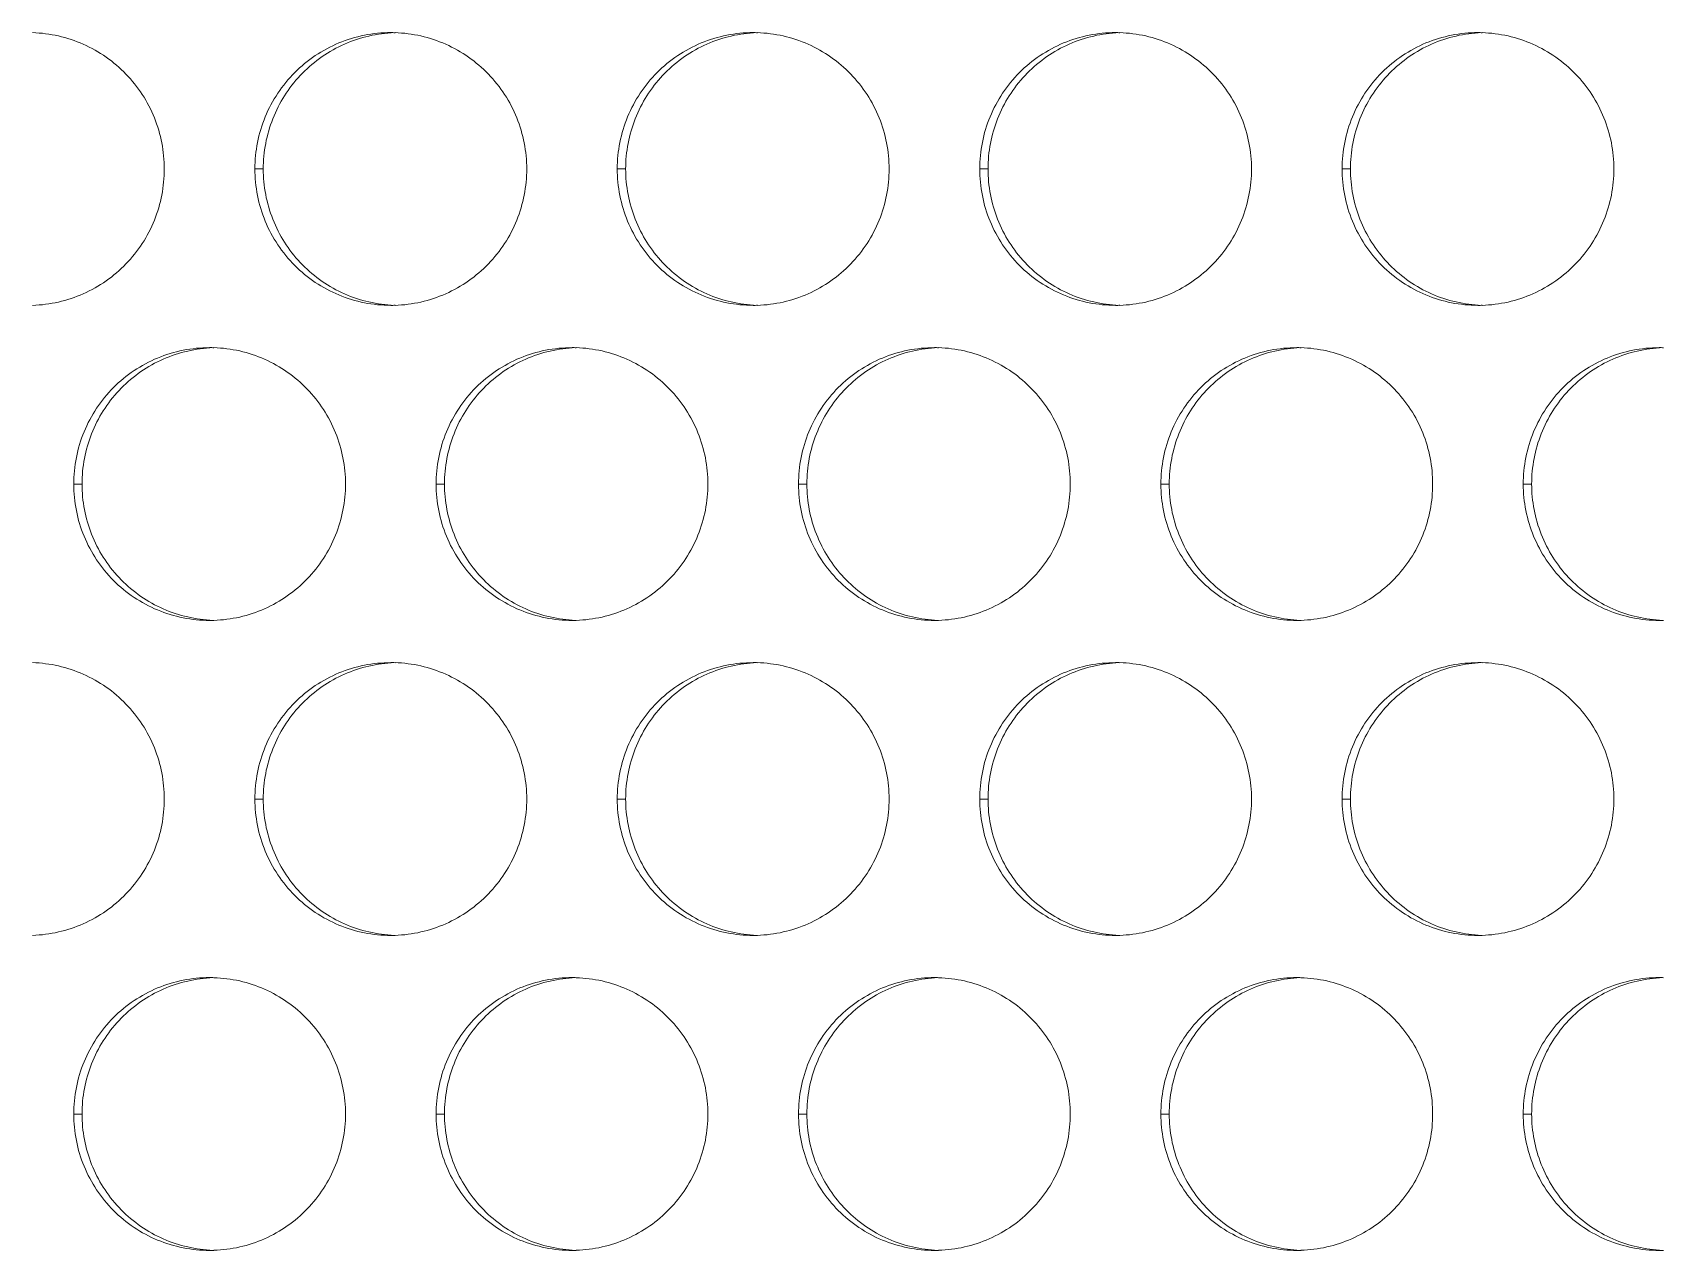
# Model space of a CAD drawing. Header units: millimetres. Extents: x 0 to 2524, y 0 to 1785.
# Drawn here: x 239.14 to 257.07, y 1222.87 to 1236.26 of the extents above; entities that cross this region are included whole.
import ezdxf

# ---------------------------------------------------------------- set-up
doc = ezdxf.new("R2010")
doc.units = ezdxf.units.MM
doc.header["$LTSCALE"] = 0.1
doc.layers.add('标注', color=251, linetype='Continuous', lineweight=9)

msp = doc.modelspace()

# ---------------------------------------------------------------- linework, layer by layer
at = {"layer": '标注'}
for p, q in [((241.68, 1234.758), (241.588, 1234.758)), ((245.663, 1234.758), (245.571, 1234.758)), ((249.646, 1234.758), (249.555, 1234.758)), ((253.629, 1234.758), (253.538, 1234.758)), ((239.688, 1231.293), (239.597, 1231.293)), ((243.672, 1231.293), (243.58, 1231.293)), ((247.655, 1231.293), (247.563, 1231.293)), ((251.638, 1231.293), (251.546, 1231.293)), ((255.621, 1231.293), (255.529, 1231.293)), ((241.68, 1227.829), (241.588, 1227.829)), ((245.663, 1227.829), (245.571, 1227.829)), ((249.646, 1227.829), (249.555, 1227.829)), ((253.629, 1227.829), (253.538, 1227.829)), ((239.688, 1224.365), (239.597, 1224.365)), ((243.672, 1224.365), (243.58, 1224.365)), ((247.655, 1224.365), (247.563, 1224.365)), ((251.638, 1224.365), (251.546, 1224.365)), ((255.621, 1224.365), (255.529, 1224.365))]:
    msp.add_line(p, q, dxfattribs=at)
for centre, start, end in [((243.082, 1234.784), 88.2049, 89.9991), ((247.065, 1234.784), 88.2049, 89.9991), ((251.048, 1234.784), 88.2049, 89.9991), ((255.031, 1234.784), 88.2049, 89.9991), ((243.082, 1234.731), 270.0009, 271.7951), ((247.065, 1234.731), 270.0009, 271.7951), ((251.048, 1234.731), 270.0009, 271.7951), ((255.031, 1234.731), 270.0009, 271.7951), ((241.09, 1231.32), 88.2049, 89.9991), ((245.074, 1231.32), 88.2049, 89.9991), ((249.057, 1231.32), 88.2049, 89.9991), ((253.04, 1231.32), 88.2049, 89.9991), ((257.023, 1231.32), 88.2049, 89.9991), ((241.09, 1231.266), 270.0009, 271.7951), ((245.074, 1231.266), 270.0009, 271.7951), ((249.057, 1231.266), 270.0009, 271.7951), ((253.04, 1231.266), 270.0009, 271.7951), ((257.023, 1231.266), 270.0009, 271.7951), ((243.082, 1227.856), 88.2049, 89.9991), ((247.065, 1227.856), 88.2049, 89.9991), ((251.048, 1227.856), 88.2049, 89.9991), ((255.031, 1227.856), 88.2049, 89.9991), ((243.082, 1227.802), 270.0009, 271.7951), ((247.065, 1227.802), 270.0009, 271.7951), ((251.048, 1227.802), 270.0009, 271.7951), ((255.031, 1227.802), 270.0009, 271.7951), ((241.09, 1224.392), 88.2049, 89.9991), ((245.074, 1224.392), 88.2049, 89.9991), ((249.057, 1224.392), 88.2049, 89.9991), ((253.04, 1224.392), 88.2049, 89.9991), ((257.023, 1224.392), 88.2049, 89.9991), ((241.09, 1224.338), 270.0009, 271.7951), ((245.074, 1224.338), 270.0009, 271.7951), ((249.057, 1224.338), 270.0009, 271.7951), ((253.04, 1224.338), 270.0009, 271.7951), ((257.023, 1224.338), 270.0009, 271.7951)]:
    msp.add_arc(centre, 1.473, start, end, dxfattribs=at)
for points, knots in [([(239.145, 1236.257), (239.335, 1236.251), (239.718, 1236.164), (240.198, 1235.827), (240.518, 1235.335), (240.592, 1234.949), (240.592, 1234.758)], [0, 0, 0, 0, 0.249513, 0.499315, 0.74953, 1, 1, 1, 1]), ([(241.588, 1234.758), (241.588, 1234.953), (241.666, 1235.347), (241.998, 1235.845), (242.495, 1236.179), (242.888, 1236.258), (243.082, 1236.258)], [0, 0, 0, 0, 0.250488, 0.50069, 0.750488, 1, 1, 1, 1]), ([(241.68, 1234.758), (241.68, 1234.945), (241.752, 1235.324), (242.06, 1235.81), (242.525, 1236.149), (242.898, 1236.244), (243.085, 1236.255)], [0, 0, 0, 0, 0.250454, 0.500681, 0.750486, 1, 1, 1, 1]), ([(243.128, 1236.257), (243.319, 1236.251), (243.701, 1236.164), (244.181, 1235.827), (244.501, 1235.335), (244.576, 1234.949), (244.576, 1234.758)], [0, 0, 0, 0, 0.249513, 0.499315, 0.74953, 1, 1, 1, 1]), ([(245.571, 1234.758), (245.571, 1234.953), (245.649, 1235.347), (245.981, 1235.845), (246.478, 1236.179), (246.871, 1236.258), (247.065, 1236.258)], [0, 0, 0, 0, 0.250488, 0.50069, 0.750488, 1, 1, 1, 1]), ([(245.663, 1234.758), (245.663, 1234.945), (245.735, 1235.324), (246.043, 1235.81), (246.508, 1236.149), (246.881, 1236.244), (247.068, 1236.255)], [0, 0, 0, 0, 0.250454, 0.500681, 0.750486, 1, 1, 1, 1]), ([(247.111, 1236.257), (247.302, 1236.251), (247.684, 1236.164), (248.164, 1235.827), (248.484, 1235.335), (248.559, 1234.949), (248.559, 1234.758)], [0, 0, 0, 0, 0.249513, 0.499315, 0.74953, 1, 1, 1, 1]), ([(249.555, 1234.758), (249.555, 1234.953), (249.632, 1235.347), (249.964, 1235.845), (250.461, 1236.179), (250.854, 1236.258), (251.048, 1236.258)], [0, 0, 0, 0, 0.250488, 0.50069, 0.750488, 1, 1, 1, 1]), ([(249.646, 1234.758), (249.646, 1234.945), (249.718, 1235.324), (250.026, 1235.81), (250.491, 1236.149), (250.864, 1236.244), (251.051, 1236.255)], [0, 0, 0, 0, 0.250454, 0.500681, 0.750486, 1, 1, 1, 1]), ([(251.094, 1236.257), (251.285, 1236.251), (251.668, 1236.164), (252.148, 1235.827), (252.467, 1235.335), (252.542, 1234.949), (252.542, 1234.758)], [0, 0, 0, 0, 0.249513, 0.499315, 0.74953, 1, 1, 1, 1]), ([(253.538, 1234.758), (253.538, 1234.953), (253.615, 1235.347), (253.947, 1235.845), (254.444, 1236.179), (254.837, 1236.258), (255.031, 1236.258)], [0, 0, 0, 0, 0.250488, 0.50069, 0.750488, 1, 1, 1, 1]), ([(253.629, 1234.758), (253.629, 1234.945), (253.701, 1235.324), (254.009, 1235.81), (254.474, 1236.149), (254.847, 1236.244), (255.034, 1236.255)], [0, 0, 0, 0, 0.250454, 0.500681, 0.750486, 1, 1, 1, 1]), ([(255.077, 1236.257), (255.268, 1236.251), (255.651, 1236.164), (256.131, 1235.827), (256.45, 1235.335), (256.525, 1234.949), (256.525, 1234.758)], [0, 0, 0, 0, 0.249513, 0.499315, 0.74953, 1, 1, 1, 1]), ([(240.592, 1234.758), (240.592, 1234.566), (240.518, 1234.18), (240.198, 1233.688), (239.718, 1233.351), (239.335, 1233.264), (239.145, 1233.258)], [0, 0, 0, 0, 0.25047, 0.500685, 0.750487, 1, 1, 1, 1]), ([(243.082, 1233.258), (242.888, 1233.258), (242.495, 1233.336), (241.998, 1233.67), (241.666, 1234.168), (241.588, 1234.562), (241.588, 1234.758)], [0, 0, 0, 0, 0.249512, 0.49931, 0.749512, 1, 1, 1, 1]), ([(243.085, 1233.26), (242.898, 1233.271), (242.525, 1233.366), (242.06, 1233.705), (241.752, 1234.191), (241.68, 1234.57), (241.68, 1234.758)], [0, 0, 0, 0, 0.249514, 0.499319, 0.749546, 1, 1, 1, 1]), ([(244.576, 1234.758), (244.576, 1234.566), (244.501, 1234.18), (244.181, 1233.688), (243.701, 1233.351), (243.319, 1233.264), (243.128, 1233.258)], [0, 0, 0, 0, 0.25047, 0.500685, 0.750487, 1, 1, 1, 1]), ([(247.065, 1233.258), (246.871, 1233.258), (246.478, 1233.336), (245.981, 1233.67), (245.649, 1234.168), (245.571, 1234.562), (245.571, 1234.758)], [0, 0, 0, 0, 0.249512, 0.49931, 0.749512, 1, 1, 1, 1]), ([(247.068, 1233.26), (246.881, 1233.271), (246.508, 1233.366), (246.043, 1233.705), (245.735, 1234.191), (245.663, 1234.57), (245.663, 1234.758)], [0, 0, 0, 0, 0.249514, 0.499319, 0.749546, 1, 1, 1, 1]), ([(248.559, 1234.758), (248.559, 1234.566), (248.484, 1234.18), (248.164, 1233.688), (247.684, 1233.351), (247.302, 1233.264), (247.111, 1233.258)], [0, 0, 0, 0, 0.25047, 0.500685, 0.750487, 1, 1, 1, 1]), ([(251.048, 1233.258), (250.854, 1233.258), (250.461, 1233.336), (249.964, 1233.67), (249.632, 1234.168), (249.555, 1234.562), (249.555, 1234.758)], [0, 0, 0, 0, 0.249512, 0.49931, 0.749512, 1, 1, 1, 1]), ([(251.051, 1233.26), (250.864, 1233.271), (250.491, 1233.366), (250.026, 1233.705), (249.718, 1234.191), (249.646, 1234.57), (249.646, 1234.758)], [0, 0, 0, 0, 0.249514, 0.499319, 0.749546, 1, 1, 1, 1]), ([(252.542, 1234.758), (252.542, 1234.566), (252.467, 1234.18), (252.148, 1233.688), (251.668, 1233.351), (251.285, 1233.264), (251.094, 1233.258)], [0, 0, 0, 0, 0.25047, 0.500685, 0.750487, 1, 1, 1, 1]), ([(255.031, 1233.258), (254.837, 1233.258), (254.444, 1233.336), (253.947, 1233.67), (253.615, 1234.168), (253.538, 1234.562), (253.538, 1234.758)], [0, 0, 0, 0, 0.249512, 0.49931, 0.749512, 1, 1, 1, 1]), ([(255.034, 1233.26), (254.847, 1233.271), (254.474, 1233.366), (254.009, 1233.705), (253.701, 1234.191), (253.629, 1234.57), (253.629, 1234.758)], [0, 0, 0, 0, 0.249514, 0.499319, 0.749546, 1, 1, 1, 1]), ([(256.525, 1234.758), (256.525, 1234.566), (256.45, 1234.18), (256.131, 1233.688), (255.651, 1233.351), (255.268, 1233.264), (255.077, 1233.258)], [0, 0, 0, 0, 0.25047, 0.500685, 0.750487, 1, 1, 1, 1]), ([(239.597, 1231.293), (239.597, 1231.488), (239.674, 1231.883), (240.006, 1232.381), (240.503, 1232.715), (240.896, 1232.793), (241.09, 1232.793)], [0, 0, 0, 0, 0.250488, 0.50069, 0.750488, 1, 1, 1, 1]), ([(239.688, 1231.293), (239.688, 1231.481), (239.76, 1231.86), (240.068, 1232.346), (240.533, 1232.685), (240.906, 1232.779), (241.093, 1232.791)], [0, 0, 0, 0, 0.250454, 0.500681, 0.750486, 1, 1, 1, 1]), ([(241.137, 1232.793), (241.327, 1232.787), (241.71, 1232.7), (242.19, 1232.363), (242.509, 1231.871), (242.584, 1231.485), (242.584, 1231.293)], [0, 0, 0, 0, 0.249513, 0.499315, 0.74953, 1, 1, 1, 1]), ([(243.58, 1231.293), (243.58, 1231.488), (243.657, 1231.883), (243.99, 1232.381), (244.486, 1232.715), (244.879, 1232.793), (245.074, 1232.793)], [0, 0, 0, 0, 0.250488, 0.50069, 0.750488, 1, 1, 1, 1]), ([(243.672, 1231.293), (243.672, 1231.481), (243.743, 1231.86), (244.052, 1232.346), (244.516, 1232.685), (244.889, 1232.779), (245.076, 1232.791)], [0, 0, 0, 0, 0.250454, 0.500681, 0.750486, 1, 1, 1, 1]), ([(245.12, 1232.793), (245.31, 1232.787), (245.693, 1232.7), (246.173, 1232.363), (246.493, 1231.871), (246.567, 1231.485), (246.567, 1231.293)], [0, 0, 0, 0, 0.249513, 0.499315, 0.74953, 1, 1, 1, 1]), ([(247.563, 1231.293), (247.563, 1231.488), (247.641, 1231.883), (247.973, 1232.381), (248.469, 1232.715), (248.862, 1232.793), (249.057, 1232.793)], [0, 0, 0, 0, 0.250488, 0.50069, 0.750488, 1, 1, 1, 1]), ([(247.655, 1231.293), (247.655, 1231.481), (247.727, 1231.86), (248.035, 1232.346), (248.5, 1232.685), (248.873, 1232.779), (249.059, 1232.791)], [0, 0, 0, 0, 0.250454, 0.500681, 0.750486, 1, 1, 1, 1]), ([(249.103, 1232.793), (249.293, 1232.787), (249.676, 1232.7), (250.156, 1232.363), (250.476, 1231.871), (250.55, 1231.485), (250.55, 1231.293)], [0, 0, 0, 0, 0.249513, 0.499315, 0.74953, 1, 1, 1, 1]), ([(251.546, 1231.293), (251.546, 1231.488), (251.624, 1231.883), (251.956, 1232.381), (252.452, 1232.715), (252.846, 1232.793), (253.04, 1232.793)], [0, 0, 0, 0, 0.250488, 0.50069, 0.750488, 1, 1, 1, 1]), ([(251.638, 1231.293), (251.638, 1231.481), (251.71, 1231.86), (252.018, 1232.346), (252.483, 1232.685), (252.856, 1232.779), (253.042, 1232.791)], [0, 0, 0, 0, 0.250454, 0.500681, 0.750486, 1, 1, 1, 1]), ([(253.086, 1232.793), (253.276, 1232.787), (253.659, 1232.7), (254.139, 1232.363), (254.459, 1231.871), (254.533, 1231.485), (254.533, 1231.293)], [0, 0, 0, 0, 0.249513, 0.499315, 0.74953, 1, 1, 1, 1]), ([(255.529, 1231.293), (255.529, 1231.488), (255.607, 1231.883), (255.939, 1232.381), (256.436, 1232.715), (256.829, 1232.793), (257.023, 1232.793)], [0, 0, 0, 0, 0.250488, 0.50069, 0.750488, 1, 1, 1, 1]), ([(255.621, 1231.293), (255.621, 1231.481), (255.693, 1231.86), (256.001, 1232.346), (256.466, 1232.685), (256.839, 1232.779), (257.026, 1232.791)], [0, 0, 0, 0, 0.250454, 0.500681, 0.750486, 1, 1, 1, 1]), ([(241.09, 1229.793), (240.896, 1229.793), (240.503, 1229.872), (240.006, 1230.206), (239.674, 1230.704), (239.597, 1231.098), (239.597, 1231.293)], [0, 0, 0, 0, 0.249512, 0.49931, 0.749512, 1, 1, 1, 1]), ([(241.093, 1229.796), (240.906, 1229.807), (240.533, 1229.902), (240.068, 1230.241), (239.76, 1230.727), (239.688, 1231.106), (239.688, 1231.293)], [0, 0, 0, 0, 0.249514, 0.499319, 0.749546, 1, 1, 1, 1]), ([(242.584, 1231.293), (242.584, 1231.102), (242.509, 1230.716), (242.19, 1230.224), (241.71, 1229.887), (241.327, 1229.8), (241.137, 1229.794)], [0, 0, 0, 0, 0.25047, 0.500685, 0.750487, 1, 1, 1, 1]), ([(245.074, 1229.793), (244.879, 1229.793), (244.486, 1229.872), (243.99, 1230.206), (243.657, 1230.704), (243.58, 1231.098), (243.58, 1231.293)], [0, 0, 0, 0, 0.249512, 0.49931, 0.749512, 1, 1, 1, 1]), ([(245.076, 1229.796), (244.889, 1229.807), (244.516, 1229.902), (244.052, 1230.241), (243.743, 1230.727), (243.672, 1231.106), (243.672, 1231.293)], [0, 0, 0, 0, 0.249514, 0.499319, 0.749546, 1, 1, 1, 1]), ([(246.567, 1231.293), (246.567, 1231.102), (246.493, 1230.716), (246.173, 1230.224), (245.693, 1229.887), (245.31, 1229.8), (245.12, 1229.794)], [0, 0, 0, 0, 0.25047, 0.500685, 0.750487, 1, 1, 1, 1]), ([(249.057, 1229.793), (248.862, 1229.793), (248.469, 1229.872), (247.973, 1230.206), (247.641, 1230.704), (247.563, 1231.098), (247.563, 1231.293)], [0, 0, 0, 0, 0.249512, 0.49931, 0.749512, 1, 1, 1, 1]), ([(249.059, 1229.796), (248.873, 1229.807), (248.5, 1229.902), (248.035, 1230.241), (247.727, 1230.727), (247.655, 1231.106), (247.655, 1231.293)], [0, 0, 0, 0, 0.249514, 0.499319, 0.749546, 1, 1, 1, 1]), ([(250.55, 1231.293), (250.55, 1231.102), (250.476, 1230.716), (250.156, 1230.224), (249.676, 1229.887), (249.293, 1229.8), (249.103, 1229.794)], [0, 0, 0, 0, 0.25047, 0.500685, 0.750487, 1, 1, 1, 1]), ([(253.04, 1229.793), (252.846, 1229.793), (252.452, 1229.872), (251.956, 1230.206), (251.624, 1230.704), (251.546, 1231.098), (251.546, 1231.293)], [0, 0, 0, 0, 0.249512, 0.49931, 0.749512, 1, 1, 1, 1]), ([(253.042, 1229.796), (252.856, 1229.807), (252.483, 1229.902), (252.018, 1230.241), (251.71, 1230.727), (251.638, 1231.106), (251.638, 1231.293)], [0, 0, 0, 0, 0.249514, 0.499319, 0.749546, 1, 1, 1, 1]), ([(254.533, 1231.293), (254.533, 1231.102), (254.459, 1230.716), (254.139, 1230.224), (253.659, 1229.887), (253.276, 1229.8), (253.086, 1229.794)], [0, 0, 0, 0, 0.25047, 0.500685, 0.750487, 1, 1, 1, 1]), ([(257.023, 1229.793), (256.829, 1229.793), (256.436, 1229.872), (255.939, 1230.206), (255.607, 1230.704), (255.529, 1231.098), (255.529, 1231.293)], [0, 0, 0, 0, 0.249512, 0.49931, 0.749512, 1, 1, 1, 1]), ([(257.026, 1229.796), (256.839, 1229.807), (256.466, 1229.902), (256.001, 1230.241), (255.693, 1230.727), (255.621, 1231.106), (255.621, 1231.293)], [0, 0, 0, 0, 0.249514, 0.499319, 0.749546, 1, 1, 1, 1]), ([(239.145, 1229.329), (239.335, 1229.323), (239.718, 1229.236), (240.198, 1228.899), (240.518, 1228.407), (240.592, 1228.021), (240.592, 1227.829)], [0, 0, 0, 0, 0.249513, 0.499315, 0.74953, 1, 1, 1, 1]), ([(241.588, 1227.829), (241.588, 1228.024), (241.666, 1228.419), (241.998, 1228.917), (242.495, 1229.251), (242.888, 1229.329), (243.082, 1229.329)], [0, 0, 0, 0, 0.250488, 0.50069, 0.750488, 1, 1, 1, 1]), ([(241.68, 1227.829), (241.68, 1228.017), (241.752, 1228.396), (242.06, 1228.882), (242.525, 1229.221), (242.898, 1229.315), (243.085, 1229.327)], [0, 0, 0, 0, 0.250454, 0.500681, 0.750486, 1, 1, 1, 1]), ([(243.128, 1229.329), (243.319, 1229.323), (243.701, 1229.236), (244.181, 1228.899), (244.501, 1228.407), (244.576, 1228.021), (244.576, 1227.829)], [0, 0, 0, 0, 0.249513, 0.499315, 0.74953, 1, 1, 1, 1]), ([(245.571, 1227.829), (245.571, 1228.024), (245.649, 1228.419), (245.981, 1228.917), (246.478, 1229.251), (246.871, 1229.329), (247.065, 1229.329)], [0, 0, 0, 0, 0.250488, 0.50069, 0.750488, 1, 1, 1, 1]), ([(245.663, 1227.829), (245.663, 1228.017), (245.735, 1228.396), (246.043, 1228.882), (246.508, 1229.221), (246.881, 1229.315), (247.068, 1229.327)], [0, 0, 0, 0, 0.250454, 0.500681, 0.750486, 1, 1, 1, 1]), ([(247.111, 1229.329), (247.302, 1229.323), (247.684, 1229.236), (248.164, 1228.899), (248.484, 1228.407), (248.559, 1228.021), (248.559, 1227.829)], [0, 0, 0, 0, 0.249513, 0.499315, 0.74953, 1, 1, 1, 1]), ([(249.555, 1227.829), (249.555, 1228.024), (249.632, 1228.419), (249.964, 1228.917), (250.461, 1229.251), (250.854, 1229.329), (251.048, 1229.329)], [0, 0, 0, 0, 0.250488, 0.50069, 0.750488, 1, 1, 1, 1]), ([(249.646, 1227.829), (249.646, 1228.017), (249.718, 1228.396), (250.026, 1228.882), (250.491, 1229.221), (250.864, 1229.315), (251.051, 1229.327)], [0, 0, 0, 0, 0.250454, 0.500681, 0.750486, 1, 1, 1, 1]), ([(251.094, 1229.329), (251.285, 1229.323), (251.668, 1229.236), (252.148, 1228.899), (252.467, 1228.407), (252.542, 1228.021), (252.542, 1227.829)], [0, 0, 0, 0, 0.249513, 0.499315, 0.74953, 1, 1, 1, 1]), ([(253.538, 1227.829), (253.538, 1228.024), (253.615, 1228.419), (253.947, 1228.917), (254.444, 1229.251), (254.837, 1229.329), (255.031, 1229.329)], [0, 0, 0, 0, 0.250488, 0.50069, 0.750488, 1, 1, 1, 1]), ([(253.629, 1227.829), (253.629, 1228.017), (253.701, 1228.396), (254.009, 1228.882), (254.474, 1229.221), (254.847, 1229.315), (255.034, 1229.327)], [0, 0, 0, 0, 0.250454, 0.500681, 0.750486, 1, 1, 1, 1]), ([(255.077, 1229.329), (255.268, 1229.323), (255.651, 1229.236), (256.131, 1228.899), (256.45, 1228.407), (256.525, 1228.021), (256.525, 1227.829)], [0, 0, 0, 0, 0.249513, 0.499315, 0.74953, 1, 1, 1, 1]), ([(240.592, 1227.829), (240.592, 1227.638), (240.518, 1227.252), (240.198, 1226.76), (239.718, 1226.423), (239.335, 1226.336), (239.145, 1226.33)], [0, 0, 0, 0, 0.25047, 0.500685, 0.750487, 1, 1, 1, 1]), ([(243.082, 1226.329), (242.888, 1226.329), (242.495, 1226.407), (241.998, 1226.742), (241.666, 1227.24), (241.588, 1227.634), (241.588, 1227.829)], [0, 0, 0, 0, 0.249512, 0.49931, 0.749512, 1, 1, 1, 1]), ([(243.085, 1226.332), (242.898, 1226.343), (242.525, 1226.438), (242.06, 1226.776), (241.752, 1227.263), (241.68, 1227.642), (241.68, 1227.829)], [0, 0, 0, 0, 0.249514, 0.499319, 0.749546, 1, 1, 1, 1]), ([(244.576, 1227.829), (244.576, 1227.638), (244.501, 1227.252), (244.181, 1226.76), (243.701, 1226.423), (243.319, 1226.336), (243.128, 1226.33)], [0, 0, 0, 0, 0.25047, 0.500685, 0.750487, 1, 1, 1, 1]), ([(247.065, 1226.329), (246.871, 1226.329), (246.478, 1226.407), (245.981, 1226.742), (245.649, 1227.24), (245.571, 1227.634), (245.571, 1227.829)], [0, 0, 0, 0, 0.249512, 0.49931, 0.749512, 1, 1, 1, 1]), ([(247.068, 1226.332), (246.881, 1226.343), (246.508, 1226.438), (246.043, 1226.776), (245.735, 1227.263), (245.663, 1227.642), (245.663, 1227.829)], [0, 0, 0, 0, 0.249514, 0.499319, 0.749546, 1, 1, 1, 1]), ([(248.559, 1227.829), (248.559, 1227.638), (248.484, 1227.252), (248.164, 1226.76), (247.684, 1226.423), (247.302, 1226.336), (247.111, 1226.33)], [0, 0, 0, 0, 0.25047, 0.500685, 0.750487, 1, 1, 1, 1]), ([(251.048, 1226.329), (250.854, 1226.329), (250.461, 1226.407), (249.964, 1226.742), (249.632, 1227.24), (249.555, 1227.634), (249.555, 1227.829)], [0, 0, 0, 0, 0.249512, 0.49931, 0.749512, 1, 1, 1, 1]), ([(251.051, 1226.332), (250.864, 1226.343), (250.491, 1226.438), (250.026, 1226.776), (249.718, 1227.263), (249.646, 1227.642), (249.646, 1227.829)], [0, 0, 0, 0, 0.249514, 0.499319, 0.749546, 1, 1, 1, 1]), ([(252.542, 1227.829), (252.542, 1227.638), (252.467, 1227.252), (252.148, 1226.76), (251.668, 1226.423), (251.285, 1226.336), (251.094, 1226.33)], [0, 0, 0, 0, 0.25047, 0.500685, 0.750487, 1, 1, 1, 1]), ([(255.031, 1226.329), (254.837, 1226.329), (254.444, 1226.407), (253.947, 1226.742), (253.615, 1227.24), (253.538, 1227.634), (253.538, 1227.829)], [0, 0, 0, 0, 0.249512, 0.49931, 0.749512, 1, 1, 1, 1]), ([(255.034, 1226.332), (254.847, 1226.343), (254.474, 1226.438), (254.009, 1226.776), (253.701, 1227.263), (253.629, 1227.642), (253.629, 1227.829)], [0, 0, 0, 0, 0.249514, 0.499319, 0.749546, 1, 1, 1, 1]), ([(256.525, 1227.829), (256.525, 1227.638), (256.45, 1227.252), (256.131, 1226.76), (255.651, 1226.423), (255.268, 1226.336), (255.077, 1226.33)], [0, 0, 0, 0, 0.25047, 0.500685, 0.750487, 1, 1, 1, 1]), ([(239.597, 1224.365), (239.597, 1224.56), (239.674, 1224.954), (240.006, 1225.453), (240.503, 1225.787), (240.896, 1225.865), (241.09, 1225.865)], [0, 0, 0, 0, 0.250488, 0.50069, 0.750488, 1, 1, 1, 1]), ([(239.688, 1224.365), (239.688, 1224.553), (239.76, 1224.932), (240.068, 1225.418), (240.533, 1225.757), (240.906, 1225.851), (241.093, 1225.863)], [0, 0, 0, 0, 0.250454, 0.500681, 0.750486, 1, 1, 1, 1]), ([(241.137, 1225.864), (241.327, 1225.859), (241.71, 1225.772), (242.19, 1225.435), (242.509, 1224.943), (242.584, 1224.556), (242.584, 1224.365)], [0, 0, 0, 0, 0.249513, 0.499315, 0.74953, 1, 1, 1, 1]), ([(243.58, 1224.365), (243.58, 1224.56), (243.657, 1224.954), (243.99, 1225.453), (244.486, 1225.787), (244.879, 1225.865), (245.074, 1225.865)], [0, 0, 0, 0, 0.250488, 0.50069, 0.750488, 1, 1, 1, 1]), ([(243.672, 1224.365), (243.672, 1224.553), (243.743, 1224.932), (244.052, 1225.418), (244.516, 1225.757), (244.889, 1225.851), (245.076, 1225.863)], [0, 0, 0, 0, 0.250454, 0.500681, 0.750486, 1, 1, 1, 1]), ([(245.12, 1225.864), (245.31, 1225.859), (245.693, 1225.772), (246.173, 1225.435), (246.493, 1224.943), (246.567, 1224.556), (246.567, 1224.365)], [0, 0, 0, 0, 0.249513, 0.499315, 0.74953, 1, 1, 1, 1]), ([(247.563, 1224.365), (247.563, 1224.56), (247.641, 1224.954), (247.973, 1225.453), (248.469, 1225.787), (248.862, 1225.865), (249.057, 1225.865)], [0, 0, 0, 0, 0.250488, 0.50069, 0.750488, 1, 1, 1, 1]), ([(247.655, 1224.365), (247.655, 1224.553), (247.727, 1224.932), (248.035, 1225.418), (248.5, 1225.757), (248.873, 1225.851), (249.059, 1225.863)], [0, 0, 0, 0, 0.250454, 0.500681, 0.750486, 1, 1, 1, 1]), ([(249.103, 1225.864), (249.293, 1225.859), (249.676, 1225.772), (250.156, 1225.435), (250.476, 1224.943), (250.55, 1224.556), (250.55, 1224.365)], [0, 0, 0, 0, 0.249513, 0.499315, 0.74953, 1, 1, 1, 1]), ([(251.546, 1224.365), (251.546, 1224.56), (251.624, 1224.954), (251.956, 1225.453), (252.452, 1225.787), (252.846, 1225.865), (253.04, 1225.865)], [0, 0, 0, 0, 0.250488, 0.50069, 0.750488, 1, 1, 1, 1]), ([(251.638, 1224.365), (251.638, 1224.553), (251.71, 1224.932), (252.018, 1225.418), (252.483, 1225.757), (252.856, 1225.851), (253.042, 1225.863)], [0, 0, 0, 0, 0.250454, 0.500681, 0.750486, 1, 1, 1, 1]), ([(253.086, 1225.864), (253.276, 1225.859), (253.659, 1225.772), (254.139, 1225.435), (254.459, 1224.943), (254.533, 1224.556), (254.533, 1224.365)], [0, 0, 0, 0, 0.249513, 0.499315, 0.74953, 1, 1, 1, 1]), ([(255.529, 1224.365), (255.529, 1224.56), (255.607, 1224.954), (255.939, 1225.453), (256.436, 1225.787), (256.829, 1225.865), (257.023, 1225.865)], [0, 0, 0, 0, 0.250488, 0.50069, 0.750488, 1, 1, 1, 1]), ([(255.621, 1224.365), (255.621, 1224.553), (255.693, 1224.932), (256.001, 1225.418), (256.466, 1225.757), (256.839, 1225.851), (257.026, 1225.863)], [0, 0, 0, 0, 0.250454, 0.500681, 0.750486, 1, 1, 1, 1]), ([(241.09, 1222.865), (240.896, 1222.865), (240.503, 1222.943), (240.006, 1223.277), (239.674, 1223.776), (239.597, 1224.17), (239.597, 1224.365)], [0, 0, 0, 0, 0.249512, 0.49931, 0.749512, 1, 1, 1, 1]), ([(241.093, 1222.868), (240.906, 1222.879), (240.533, 1222.974), (240.068, 1223.312), (239.76, 1223.798), (239.688, 1224.177), (239.688, 1224.365)], [0, 0, 0, 0, 0.249514, 0.499319, 0.749546, 1, 1, 1, 1]), ([(242.584, 1224.365), (242.584, 1224.174), (242.509, 1223.788), (242.19, 1223.295), (241.71, 1222.959), (241.327, 1222.872), (241.137, 1222.866)], [0, 0, 0, 0, 0.25047, 0.500685, 0.750487, 1, 1, 1, 1]), ([(245.074, 1222.865), (244.879, 1222.865), (244.486, 1222.943), (243.99, 1223.277), (243.657, 1223.776), (243.58, 1224.17), (243.58, 1224.365)], [0, 0, 0, 0, 0.249512, 0.49931, 0.749512, 1, 1, 1, 1]), ([(245.076, 1222.868), (244.889, 1222.879), (244.516, 1222.974), (244.052, 1223.312), (243.743, 1223.798), (243.672, 1224.177), (243.672, 1224.365)], [0, 0, 0, 0, 0.249514, 0.499319, 0.749546, 1, 1, 1, 1]), ([(246.567, 1224.365), (246.567, 1224.174), (246.493, 1223.788), (246.173, 1223.295), (245.693, 1222.959), (245.31, 1222.872), (245.12, 1222.866)], [0, 0, 0, 0, 0.25047, 0.500685, 0.750487, 1, 1, 1, 1]), ([(249.057, 1222.865), (248.862, 1222.865), (248.469, 1222.943), (247.973, 1223.277), (247.641, 1223.776), (247.563, 1224.17), (247.563, 1224.365)], [0, 0, 0, 0, 0.249512, 0.49931, 0.749512, 1, 1, 1, 1]), ([(249.059, 1222.868), (248.873, 1222.879), (248.5, 1222.974), (248.035, 1223.312), (247.727, 1223.798), (247.655, 1224.177), (247.655, 1224.365)], [0, 0, 0, 0, 0.249514, 0.499319, 0.749546, 1, 1, 1, 1]), ([(250.55, 1224.365), (250.55, 1224.174), (250.476, 1223.788), (250.156, 1223.295), (249.676, 1222.959), (249.293, 1222.872), (249.103, 1222.866)], [0, 0, 0, 0, 0.25047, 0.500685, 0.750487, 1, 1, 1, 1]), ([(253.04, 1222.865), (252.846, 1222.865), (252.452, 1222.943), (251.956, 1223.277), (251.624, 1223.776), (251.546, 1224.17), (251.546, 1224.365)], [0, 0, 0, 0, 0.249512, 0.49931, 0.749512, 1, 1, 1, 1]), ([(253.042, 1222.868), (252.856, 1222.879), (252.483, 1222.974), (252.018, 1223.312), (251.71, 1223.798), (251.638, 1224.177), (251.638, 1224.365)], [0, 0, 0, 0, 0.249514, 0.499319, 0.749546, 1, 1, 1, 1]), ([(254.533, 1224.365), (254.533, 1224.174), (254.459, 1223.788), (254.139, 1223.295), (253.659, 1222.959), (253.276, 1222.872), (253.086, 1222.866)], [0, 0, 0, 0, 0.25047, 0.500685, 0.750487, 1, 1, 1, 1]), ([(257.023, 1222.865), (256.829, 1222.865), (256.436, 1222.943), (255.939, 1223.277), (255.607, 1223.776), (255.529, 1224.17), (255.529, 1224.365)], [0, 0, 0, 0, 0.249512, 0.49931, 0.749512, 1, 1, 1, 1]), ([(257.026, 1222.868), (256.839, 1222.879), (256.466, 1222.974), (256.001, 1223.312), (255.693, 1223.798), (255.621, 1224.177), (255.621, 1224.365)], [0, 0, 0, 0, 0.249514, 0.499319, 0.749546, 1, 1, 1, 1])]:
    msp.add_open_spline(points, degree=3, knots=knots, dxfattribs=at)

doc.saveas('drawing.dxf')
